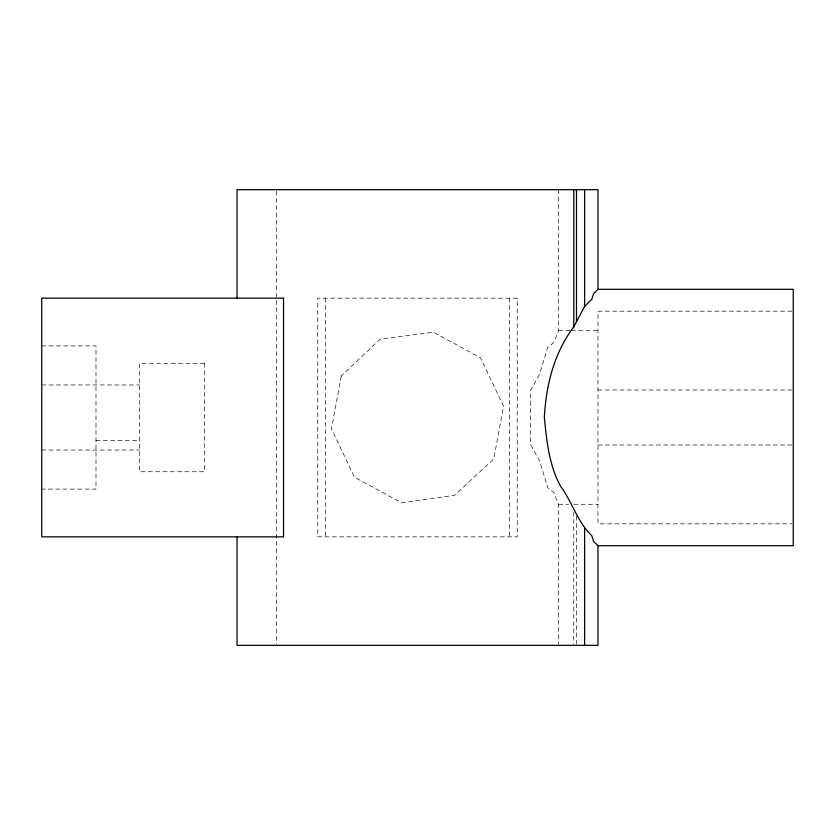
<?xml version="1.0" encoding="UTF-8"?>
<svg xmlns="http://www.w3.org/2000/svg" width="835" height="835" viewBox="0 0 835 835"><rect width="100%" height="100%" fill="white"/><g stroke="black" fill="none" stroke-linecap="round" stroke-linejoin="round"><path stroke-width="0.63" stroke-dasharray="4.17 3.13" d="M558.542 189.67L558.542 330.712L553.73 342.569L547.718 347.287L539.64 374.132L530.413 390.676L530.413 444.324L539.64 460.868L547.718 487.713L553.73 492.431L558.542 504.288L558.542 644.035M791.945 311.184L597.964 311.184L597.964 523.816L791.945 523.816M558.542 330.712L569.981 330.712M571.255 330.712L597.964 330.712M41.75 345.899L95.994 345.899L95.994 489.101L41.75 489.101M41.75 384.956L139.393 384.956M597.964 389.987L793.25 389.987M95.994 440.515L139.393 440.515M597.964 445.013L791.945 445.013M41.75 450.044L139.393 450.044M558.542 504.288L568.708 504.288M573.802 504.288L597.964 504.288M576.484 516.051L576.484 644.035M573.791 512.032L573.791 644.035M509.559 298.158L509.559 536.842M325.441 298.158L325.441 536.842M276.458 190.975L276.458 644.025M341.254 376.042L331.443 428.772L354.51 477.202L401.625 502.827L454.543 495.291L493.746 458.958L503.557 406.227L480.49 357.798L433.375 332.173L380.186 339.135L341.254 376.042M517.23 298.158L317.77 298.158L317.77 536.842L517.23 536.842L517.23 298.158M204.481 363.256L139.393 363.256L139.393 471.744L204.481 471.744L204.481 363.256"/><path stroke-width="1.25" d="M573.791 326.84L584.615 306.466L591.817 299.264L593.601 293.659L597.964 289.296L793.25 289.296L793.25 545.704L597.964 545.704L593.601 541.341L591.817 535.736C577.559 522.115 572.132 501.898 560.483 486.106C549.065 465.064 546.695 440.911 544.337 417.5C546.048 385.279 554.022 352.954 573.791 326.84L573.791 189.67M597.964 289.296L597.964 189.67L237.036 189.67L237.036 298.158M597.964 545.704L597.964 645.33L237.036 645.33L237.036 536.842M584.615 189.67L584.615 306.466M584.615 528.534L584.615 645.33M576.484 189.67L576.484 321.538M283.545 298.158L41.75 298.158L41.75 536.842L283.545 536.842L283.545 298.158"/></g></svg>
